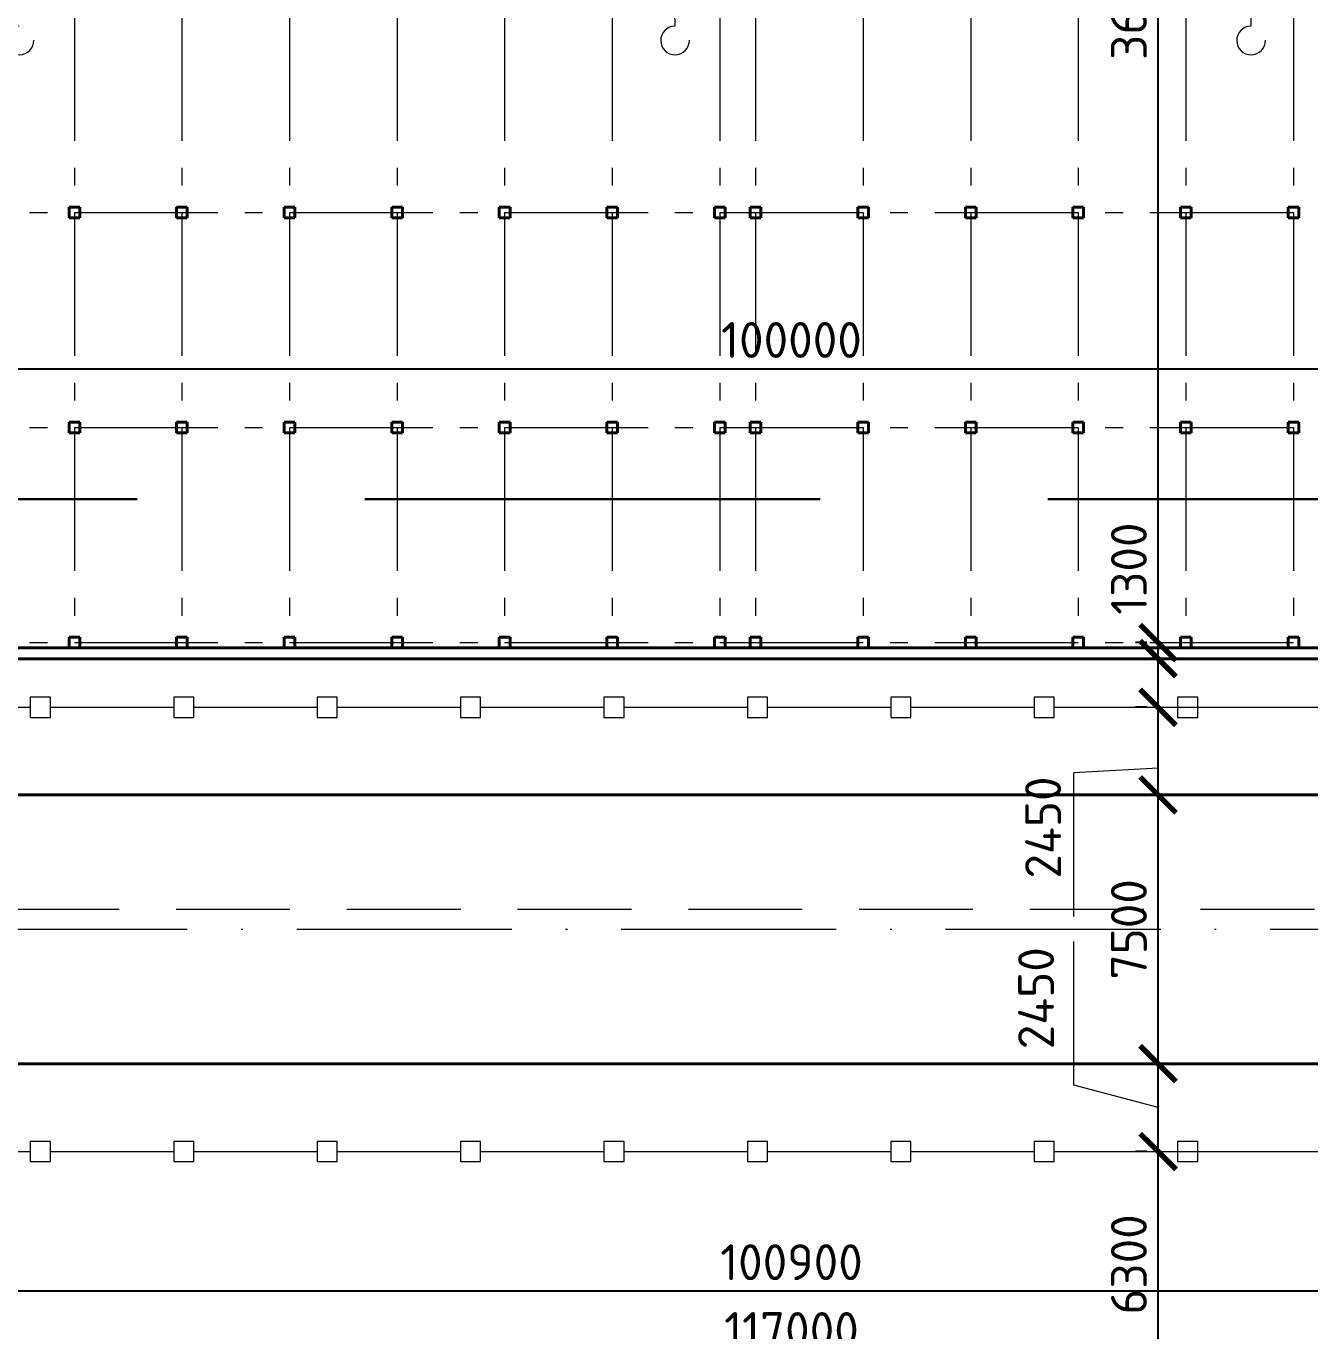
# Model space of a CAD drawing. Header units: millimetres. Extents: x -782 to 10910, y 3841 to 13237.
# Drawn here: x -531.6 to -460, y 4494.4 to 4567.2 of the extents above; entities that cross this region are included whole.
import ezdxf

# ---------------------------------------------------------------- set-up
doc = ezdxf.new("R2010")
doc.units = ezdxf.units.MM
for name, pattern in [('ACAD_ISO10W100', [18, 12, -3, 0, -3]), ('GOST2.303 6', [12, 8, -1.5, 1, -1.5]), ('штриховая2', [9.525, 6.35, -3.175])]:
    doc.linetypes.add(name, pattern=pattern)
doc.styles.add('2.5', font='isocpeur.ttf', dxfattribs={"height": 2})
doc.dimstyles.new('М500 стройгенп', dxfattribs={"dimtxt": 2, "dimasz": 2, "dimexe": 1.25, "dimexo": 0.625, "dimtad": 1, "dimlfac": 500, "dimtxsty": '2.5', "dimblk": 'ARCHTICK', "dimcen": 2.5, "dimadec": 0, "dimazin": 0, "dimtfac": 1, "dimtmove": 0, "dimatfit": 3, "dimfxl": 1, "dimarcsym": 0})

# ---------------------------------------------------------------- blocks, each defined once
blk = doc.blocks.new('_ArchTick')
at = {"color": 0, "linetype": 'ByBlock', "const_width": 0.15}
blk.add_lwpolyline([(-0.5, -0.5), (0.5, 0.5)], dxfattribs=at)
blk = doc.blocks.new('*D65')
at = {"color": 0, "lineweight": -2, "transparency": 16777216}
for p, q in [((-469.121, 4504.407), (-469.746, 4504.407)), ((-468.496, 4491.807), (-468.496, 4504.407)), ((-469.121, 4491.807), (-469.746, 4491.807))]:
    blk.add_line(p, q, dxfattribs=at)
at = {"layer": 'Defpoints', "color": 0, "lineweight": 20, "transparency": 16777216}
for p in [(-468.496, 4504.407), (-468.496, 4504.407), (-468.496, 4491.807)]:
    blk.add_point(p, dxfattribs=at)
at = {"color": 0, "lineweight": -2, "transparency": 16777216, "xscale": 2, "yscale": 2, "zscale": 2}
for p, rotation in [((-468.496, 4504.407), 90), ((-468.496, 4491.807), 270)]:
    blk.add_blockref('_ArchTick', p, dxfattribs=dict(at, rotation=rotation))
at = {"color": 0, "lineweight": 20, "transparency": 16777216, "insert": (-470.121, 4498.107), "char_height": 2, "attachment_point": 5, "rotation": 90, "style": '2.5'}
blk.add_mtext('6300', dxfattribs=at)
blk = doc.blocks.new('*D66')
at = {"color": 0, "lineweight": -2, "transparency": 16777216}
for p, q in [((-469.121, 4509.307), (-469.746, 4509.307)), ((-468.496, 4504.407), (-468.496, 4509.307)), ((-469.121, 4504.407), (-469.746, 4504.407))]:
    blk.add_line(p, q, dxfattribs=at)
at = {"layer": 'Defpoints', "color": 0, "lineweight": 20, "transparency": 16777216}
for p in [(-468.496, 4509.307), (-468.496, 4509.307), (-468.496, 4504.407)]:
    blk.add_point(p, dxfattribs=at)
at = {"color": 0, "lineweight": -2, "transparency": 16777216, "xscale": 2, "yscale": 2, "zscale": 2}
for p, rotation in [((-468.496, 4509.307), 90), ((-468.496, 4504.407), 270)]:
    blk.add_blockref('_ArchTick', p, dxfattribs=dict(at, rotation=rotation))
at = {"color": 0, "lineweight": 20, "transparency": 16777216, "insert": (-475.301, 4512.961), "char_height": 2, "attachment_point": 5, "rotation": 90, "style": '2.5'}
blk.add_mtext('2450', dxfattribs=at)
blk = doc.blocks.new('*D67')
at = {"color": 0, "lineweight": -2, "transparency": 16777216}
for p, q in [((-469.121, 4524.307), (-469.746, 4524.307)), ((-468.496, 4509.307), (-468.496, 4524.307)), ((-469.121, 4509.307), (-469.746, 4509.307))]:
    blk.add_line(p, q, dxfattribs=at)
at = {"layer": 'Defpoints', "color": 0, "lineweight": 20, "transparency": 16777216}
for p in [(-468.496, 4524.307), (-468.496, 4524.307), (-468.496, 4509.307)]:
    blk.add_point(p, dxfattribs=at)
at = {"color": 0, "lineweight": -2, "transparency": 16777216, "xscale": 2, "yscale": 2, "zscale": 2}
for p, rotation in [((-468.496, 4524.307), 90), ((-468.496, 4509.307), 270)]:
    blk.add_blockref('_ArchTick', p, dxfattribs=dict(at, rotation=rotation))
at = {"color": 0, "lineweight": 20, "transparency": 16777216, "insert": (-470.121, 4516.807), "char_height": 2, "attachment_point": 5, "rotation": 90, "style": '2.5'}
blk.add_mtext('7500', dxfattribs=at)
blk = doc.blocks.new('*D68')
at = {"color": 0, "lineweight": -2, "transparency": 16777216}
for p, q in [((-469.121, 4529.195), (-469.746, 4529.195)), ((-468.496, 4524.307), (-468.496, 4529.195)), ((-469.121, 4524.307), (-469.746, 4524.307))]:
    blk.add_line(p, q, dxfattribs=at)
at = {"layer": 'Defpoints', "color": 0, "lineweight": 20, "transparency": 16777216}
for p in [(-468.496, 4529.195), (-468.496, 4529.195), (-468.496, 4524.307)]:
    blk.add_point(p, dxfattribs=at)
at = {"color": 0, "lineweight": -2, "transparency": 16777216, "xscale": 2, "yscale": 2, "zscale": 2}
for p, rotation in [((-468.496, 4529.195), 90), ((-468.496, 4524.307), 270)]:
    blk.add_blockref('_ArchTick', p, dxfattribs=dict(at, rotation=rotation))
at = {"color": 0, "lineweight": 20, "transparency": 16777216, "insert": (-474.907, 4522.486), "char_height": 2, "attachment_point": 5, "rotation": 90, "style": '2.5'}
blk.add_mtext('2450', dxfattribs=at)
blk = doc.blocks.new('*D69')
at = {"color": 0, "lineweight": -2, "transparency": 16777216}
for p, q in [((-468.496, 4531.907), (-468.496, 4539.957)), ((-469.121, 4531.907), (-469.746, 4531.907)), ((-468.496, 4529.195), (-468.496, 4531.907)), ((-469.121, 4529.195), (-469.746, 4529.195))]:
    blk.add_line(p, q, dxfattribs=at)
at = {"layer": 'Defpoints', "color": 0, "lineweight": 20, "transparency": 16777216}
for p in [(-468.496, 4531.907), (-468.496, 4531.907), (-468.496, 4529.195)]:
    blk.add_point(p, dxfattribs=at)
at = {"color": 0, "lineweight": -2, "transparency": 16777216, "xscale": 2, "yscale": 2, "zscale": 2}
for p, rotation in [((-468.496, 4531.907), 90), ((-468.496, 4529.195), 270)]:
    blk.add_blockref('_ArchTick', p, dxfattribs=dict(at, rotation=rotation))
at = {"color": 0, "lineweight": 20, "transparency": 16777216, "insert": (-470.121, 4536.932), "char_height": 2, "attachment_point": 5, "rotation": 90, "style": '2.5'}
blk.add_mtext('1300', dxfattribs=at)
blk = doc.blocks.new('*D70')
at = {"color": 0, "lineweight": -2, "transparency": 16777216}
for p, q in [((-469.121, 4604.807), (-469.746, 4604.807)), ((-468.496, 4532.807), (-468.496, 4604.807)), ((-469.121, 4532.807), (-469.746, 4532.807))]:
    blk.add_line(p, q, dxfattribs=at)
at = {"layer": 'Defpoints', "color": 0, "lineweight": 20, "transparency": 16777216}
for p in [(-468.496, 4604.807), (-468.496, 4604.807), (-468.496, 4532.807)]:
    blk.add_point(p, dxfattribs=at)
at = {"color": 0, "lineweight": -2, "transparency": 16777216, "xscale": 2, "yscale": 2, "zscale": 2}
for p, rotation in [((-468.496, 4604.807), 90), ((-468.496, 4532.807), 270)]:
    blk.add_blockref('_ArchTick', p, dxfattribs=dict(at, rotation=rotation))
at = {"color": 0, "lineweight": 20, "transparency": 16777216, "insert": (-470.121, 4568.807), "char_height": 2, "attachment_point": 5, "rotation": 90, "style": '2.5'}
blk.add_mtext('36000', dxfattribs=at)
blk = doc.blocks.new('*D85')
at = {"color": 0, "lineweight": -2, "transparency": 16777216}
for p, q in [((-588.946, 4548.694), (-588.946, 4549.319)), ((-388.946, 4548.694), (-388.946, 4549.319)), ((-388.946, 4548.069), (-588.946, 4548.069))]:
    blk.add_line(p, q, dxfattribs=at)
at = {"layer": 'Defpoints', "color": 0, "lineweight": 20, "transparency": 16777216}
for p in [(-588.946, 4548.069), (-588.946, 4548.069), (-388.946, 4548.069)]:
    blk.add_point(p, dxfattribs=at)
at = {"color": 0, "lineweight": -2, "transparency": 16777216, "xscale": 2, "yscale": 2, "zscale": 2, "rotation": 180}
blk.add_blockref('_ArchTick', (-588.946, 4548.069), dxfattribs=at)
at = {"color": 0, "lineweight": -2, "transparency": 16777216, "xscale": 2, "yscale": 2, "zscale": 2}
blk.add_blockref('_ArchTick', (-388.946, 4548.069), dxfattribs=at)
at = {"color": 0, "lineweight": 20, "transparency": 16777216, "insert": (-488.946, 4549.694), "char_height": 2, "attachment_point": 5, "style": '2.5'}
blk.add_mtext('100000', dxfattribs=at)
blk = doc.blocks.new('*D211')
at = {"color": 0, "lineweight": -2, "transparency": 16777216}
for p, q in [((-588.946, 4516.182), (-588.946, 4495.357)), ((-388.946, 4516.182), (-388.946, 4495.357)), ((-388.946, 4496.607), (-588.946, 4496.607))]:
    blk.add_line(p, q, dxfattribs=at)
at = {"layer": 'Defpoints', "color": 0, "lineweight": 25, "transparency": 16777216}
for p in [(-588.946, 4516.807), (-388.946, 4516.807), (-588.946, 4496.607)]:
    blk.add_point(p, dxfattribs=at)
at = {"color": 0, "lineweight": -2, "transparency": 16777216, "xscale": 2, "yscale": 2, "zscale": 2, "rotation": 180}
blk.add_blockref('_ArchTick', (-588.946, 4496.607), dxfattribs=at)
at = {"color": 0, "lineweight": -2, "transparency": 16777216, "xscale": 2, "yscale": 2, "zscale": 2}
blk.add_blockref('_ArchTick', (-388.946, 4496.607), dxfattribs=at)
at = {"color": 0, "lineweight": 25, "transparency": 16777216, "insert": (-488.946, 4498.232), "char_height": 2, "attachment_point": 5, "style": '2.5'}
blk.add_mtext('100900', dxfattribs=at)
blk = doc.blocks.new('*D220')
at = {"color": 0, "lineweight": -2, "transparency": 16777216}
for p, q in [((-605.946, 4508.682), (-605.946, 4491.573)), ((-371.946, 4508.682), (-371.946, 4491.573)), ((-371.946, 4492.823), (-605.946, 4492.823))]:
    blk.add_line(p, q, dxfattribs=at)
at = {"layer": 'Defpoints', "color": 0, "lineweight": 25, "transparency": 16777216}
for p in [(-605.946, 4509.307), (-371.946, 4509.307), (-605.946, 4492.823)]:
    blk.add_point(p, dxfattribs=at)
at = {"color": 0, "lineweight": -2, "transparency": 16777216, "xscale": 2, "yscale": 2, "zscale": 2, "rotation": 180}
blk.add_blockref('_ArchTick', (-605.946, 4492.823), dxfattribs=at)
at = {"color": 0, "lineweight": -2, "transparency": 16777216, "xscale": 2, "yscale": 2, "zscale": 2}
blk.add_blockref('_ArchTick', (-371.946, 4492.823), dxfattribs=at)
at = {"color": 0, "lineweight": 25, "transparency": 16777216, "insert": (-488.946, 4494.448), "char_height": 2, "attachment_point": 5, "style": '2.5'}
blk.add_mtext('117000', dxfattribs=at)

msp = doc.modelspace()

# ---------------------------------------------------------------- hatches: boundary and pattern name
at = {"lineweight": 25}
h = msp.add_hatch(dxfattribs=at)
h.set_pattern_fill('ANSI31', color=256)
h.paths.add_polyline_path([(-368.191661, 4463.807408), (-373.728346, 4463.807408), (-373.728346, 4456.807408), (-369.148621, 4456.807408)])
h.paths.add_polyline_path([(-395.838756, 4466.392732), (-395.525305, 4468.691212, -0.033531004), (-397.946103, 4470.807408), (-579.946103, 4470.807408, -0.033546474), (-582.368081, 4468.690313), (-582.053972, 4466.392661, -0.454591532), (-580.237257, 4464.807408), (-397.654949, 4464.807408, -0.454492205)])
h.paths.add_polyline_path([(-369.748667, 4685.053568), (-370.828143, 4685.160867, -0.097320235), (-378.998894, 4680.813979), (-608.743581, 4680.807442), (-609.838767, 4672.796344, -0.071737884), (-603.062159, 4673.807128), (-596.916666, 4673.836845, -0.164269753), (-582.368081, 4668.924503), (-582.053972, 4671.222156, -0.374956444), (-583.437252, 4672.807408, -1), (-580.237257, 4672.807408), (-397.654949, 4672.807408, -1), (-394.454955, 4672.807408, -0.381458001), (-395.874355, 4671.217636), (-395.556386, 4668.870434, -0.164703998), (-380.97554, 4673.807408), (-368.225183, 4673.807408)])
h.paths.add_polyline_path([(-603.696659, 4674.934966, -1), (-603.37666, 4674.934966, -1)], flags=16)
h.paths.add_polyline_path([(-395.874355, 4671.217636, -0.447745786), (-397.654949, 4672.807408), (-580.237257, 4672.807408, -0.454591532), (-582.053972, 4671.222156), (-582.368081, 4668.924503, -0.033546474), (-579.946103, 4666.807408), (-397.916183, 4666.807838, -0.032682346), (-395.556386, 4668.870434)])
h.paths.add_polyline_path([(-468.071309, 4672.209808), (-468.071309, 4678.809808), (-472.871309, 4678.809808), (-472.871309, 4672.209808)], flags=24)
h.paths.add_polyline_path([(-468.071309, 4664.861306), (-468.071309, 4671.461306), (-472.871309, 4671.461306), (-472.871309, 4664.861306)], flags=9)
h.paths.add_polyline_path([(-568.008949, 4665.132408), (-561.808949, 4665.132408), (-561.808949, 4669.932408), (-568.008949, 4669.932408)], flags=9)
at = {"lineweight": 20}
h = msp.add_hatch(dxfattribs=at)
h.set_pattern_fill('AR-CONC', color=256, scale=0.025)
h.paths.add_polyline_path([(-316.353466, 4463.807408), (-368.191661, 4463.807408), (-369.148621, 4456.807408), (-316.353466, 4456.807408)])
edge = h.paths.add_edge_path()
edge.add_line((-368.191661, 4463.807408), (-387.037143, 4463.807408))
edge.add_arc((-387.037143, 4475.807794), 12.000386, 223.86662461, 270, ccw=False)
edge.add_line((-395.688881, 4467.491743), (-395.838756, 4466.392732))
edge.add_arc((-396.054952, 4464.807408), 1.599997, 0, 82.23429528, ccw=False)
edge.add_arc((-396.054952, 4464.807408), 1.599997, -180, 0, ccw=False)
edge.add_line((-397.654949, 4464.807408), (-580.237257, 4464.807408))
edge.add_arc((-581.837255, 4464.807408), 1.599997, -180, 0, ccw=False)
edge.add_arc((-581.837255, 4464.807408), 1.599997, 97.78457087, 180, ccw=False)
edge.add_line((-582.053972, 4466.392661), (-582.204114, 4467.490923))
edge.add_arc((-590.855063, 4475.807794), 12.000386, 270, 316.12794469, ccw=False)
edge.add_line((-590.855063, 4463.807408), (-609.700546, 4463.807408))
edge.add_line((-609.700546, 4463.807408), (-608.743586, 4456.807408))
edge.add_line((-608.743586, 4456.807408), (-369.148621, 4456.807408))
edge.add_line((-369.148621, 4456.807408), (-368.191661, 4463.807408))
edge = h.paths.add_edge_path()
edge.add_arc((-387.037143, 4475.807794), 12.000386, 204.62550124, 223.86662461, ccw=False)
edge.add_line((-397.946103, 4470.807408), (-490.693853, 4470.807408))
edge.add_arc((-491.827745, 4471.200197), 1.199998, 199.10645728, 340.89354272, ccw=False)
edge.add_line((-492.961638, 4470.807408), (-579.946103, 4470.807408))
edge.add_arc((-590.855063, 4475.807794), 12.000386, 316.12794469, 335.37449876, ccw=False)
edge.add_line((-582.204114, 4467.490923), (-582.053972, 4466.392661))
edge.add_arc((-581.837255, 4464.807408), 1.599997, 0, 97.78457087, ccw=False)
edge.add_line((-580.237257, 4464.807408), (-397.654949, 4464.807408))
edge.add_arc((-396.054952, 4464.807408), 1.599997, 82.23429528, 180, ccw=False)
edge.add_line((-395.838756, 4466.392732), (-395.688881, 4467.491743))
edge = h.paths.add_edge_path()
edge.add_line((-369.173453, 4680.807408), (-608.743586, 4680.807408))
edge.add_line((-608.743586, 4680.807408), (-609.700546, 4673.807408))
edge.add_line((-609.700546, 4673.807408), (-590.855063, 4673.807408))
edge.add_arc((-590.855063, 4661.807022), 12.000386, 43.87205531, 90, ccw=False)
edge.add_line((-582.204114, 4670.123893), (-582.053972, 4671.222156))
edge.add_arc((-581.837255, 4672.807408), 1.599997, 180, 262.21542913, ccw=False)
edge.add_arc((-581.837255, 4672.807408), 1.599997, 0, 180, ccw=False)
edge.add_line((-580.237257, 4672.807408), (-397.654949, 4672.807408))
edge.add_arc((-396.054952, 4672.807408), 1.599997, 0, 180, ccw=False)
edge.add_arc((-396.054952, 4672.807408), 1.599997, -83.51900907, 0, ccw=False)
edge.add_line((-395.874355, 4671.217636), (-395.556386, 4668.870434))
edge.add_arc((-336.114625, 4576.116626), 110.1662, 117.53133097, 122.65399107, ccw=False)
edge.add_line((-387.037143, 4673.807408), (-368.225183, 4673.807408))
edge.add_line((-368.225183, 4673.807408), (-369.173453, 4680.807408))
edge = h.paths.add_edge_path()
edge.add_line((-608.743586, 4680.807408), (-617.994481, 4680.807408))
edge.add_line((-617.994481, 4680.807408), (-617.990367, 4673.414839))
edge.add_arc((-614.946103, 4661.807408), 12, 90, 104.69589657, ccw=False)
edge.add_line((-614.946103, 4673.807408), (-609.700546, 4673.807408))
edge.add_line((-609.700546, 4673.807408), (-608.743586, 4680.807408))
edge = h.paths.add_edge_path()
edge.add_line((-395.556386, 4668.870434), (-395.874355, 4671.217636))
edge.add_arc((-396.054952, 4672.807408), 1.599997, 180, 276.48099093, ccw=False)
edge.add_line((-397.654949, 4672.807408), (-580.237257, 4672.807408))
edge.add_arc((-581.837255, 4672.807408), 1.599997, -97.78457087, 0, ccw=False)
edge.add_line((-582.053972, 4671.222156), (-582.204114, 4670.123893))
edge.add_arc((-590.855063, 4661.807022), 12.000386, 24.62550124, 43.87205531, ccw=False)
edge.add_line((-579.946103, 4666.807408), (-495.336234, 4666.807408))
edge.add_arc((-494.750257, 4665.760209), 1.199998, 60.7700888, 119.2299112, ccw=False)
edge.add_line((-494.164279, 4666.807408), (-397.946103, 4666.807408))
edge.add_arc((-395.805836, 4666.743802), 2.141212, 83.30987815, 178.29773268, ccw=False)
h.paths.add_polyline_path([(-493.997563, 4666.092173), (-490.757568, 4666.092173), (-490.757568, 4666.807408), (-493.997563, 4666.807408)])
h.paths.add_polyline_path([(-368.225183, 4673.807408), (-316.353466, 4673.807408), (-316.353466, 4680.807408), (-369.173453, 4680.807408)])
edge = h.paths.add_edge_path()
edge.add_arc((-609.946103, 4656.807408), 24, 109.59180627, 180)
edge.add_line((-633.946103, 4656.807408), (-633.946103, 4480.807408))
edge.add_arc((-609.946103, 4480.807408), 24, 180, 270)
edge.add_line((-609.946103, 4456.807408), (-608.743586, 4456.807408))
edge.add_line((-608.743586, 4456.807408), (-609.700546, 4463.807408))
edge.add_line((-609.700546, 4463.807408), (-614.946103, 4463.807408))
edge.add_arc((-637.916666, 4452.836845), 25.455844, 25.52877937, 64.47122063)
edge.add_line((-626.946103, 4475.807408), (-626.946103, 4661.807408))
edge.add_arc((-614.946103, 4661.807408), 12, 104.69589657, 180, ccw=False)
edge.add_line((-617.990367, 4673.414839), (-617.993708, 4679.417938))
at = {"lineweight": 25}
h = msp.add_hatch(dxfattribs=at)
h.set_pattern_fill('AR-CONC', color=256, scale=0.025)
h.paths.add_polyline_path([(-583.437252, 4464.807408, -0.374956444), (-582.053972, 4466.392661), (-582.204114, 4467.490923, -0.204033738), (-590.855063, 4463.807408), (-602.946103, 4463.807408, -0.072953131), (-609.838767, 4464.818472), (-608.743586, 4456.807408), (-375.228346, 4456.807408), (-375.228346, 4463.807408), (-387.037143, 4463.807408, -0.077886135), (-390.708441, 4464.382785), (-394.459977, 4464.680734, -0.96113778), (-397.654949, 4464.807408), (-580.237257, 4464.807408, -1)])
h.paths.add_polyline_path([(-633.514713, 4548.873557), (-626.914713, 4548.873557), (-626.914713, 4553.673557), (-633.514713, 4553.673557)], flags=24)
h.paths.add_polyline_path([(-632.021103, 4479.706118), (-625.421103, 4479.706118), (-625.421103, 4484.506118), (-632.021103, 4484.506118)], flags=24)
h.paths.add_polyline_path([(-634.133065, 4600.843937), (-630.443071, 4600.843937), (-630.443071, 4605.16393), (-634.133065, 4605.16393)], flags=9)
h.paths.add_polyline_path([(-468.071309, 4457.905008), (-468.071309, 4464.505008), (-472.871309, 4464.505008), (-472.871309, 4457.905008)], flags=24)
edge = h.paths.add_edge_path()
edge.add_arc((-609.946103, 4656.807408), 24, 109.59160183, 180)
edge.add_line((-633.946103, 4656.807408), (-633.946103, 4480.807408))
edge.add_arc((-609.946103, 4480.807408), 24, 180, 270)
edge.add_line((-609.946103, 4456.807408), (-608.743586, 4456.807408))
edge.add_line((-608.743586, 4456.807408), (-609.700546, 4463.807408))
edge.add_line((-609.700546, 4463.807408), (-609.838767, 4464.818472))
edge.add_arc((-602.946103, 4487.807408), 24, 180, 253.30994122, ccw=False)
edge.add_line((-626.946103, 4487.807408), (-626.946103, 4661.807408))
edge.add_arc((-614.946103, 4661.807408), 12, 104.69537151, 180, ccw=False)
edge.add_line((-617.990261, 4673.414867), (-617.993627, 4679.417967))
at = {"lineweight": 20}
h = msp.add_hatch(dxfattribs=at)
h.set_pattern_fill('ANSI31', color=256, angle=90)
h.set_pattern_definition([(135, (-2824.641, 1373.7972), (-2.245064, -2.245064), [])])
h.paths.add_polyline_path([(-579.946103, 4470.807408, -0.084176912), (-582.204114, 4467.490923), (-582.053972, 4466.392661, -0.454591532), (-580.237257, 4464.807408), (-397.654949, 4464.807408, -0.454492205), (-395.838756, 4466.392732), (-395.688881, 4467.491743, -0.084153049), (-397.946103, 4470.807408), (-490.693853, 4470.807408, -0.71189231), (-492.961638, 4470.807408)])
h.paths.add_polyline_path([(-580.237257, 4672.807408, -0.454591532), (-582.053972, 4671.222156), (-582.204114, 4670.123893, -0.084176912), (-579.946103, 4666.807408), (-495.336234, 4666.807408, -0.260759243), (-494.164279, 4666.807408), (-397.946103, 4666.807408, -0.083164554), (-395.721467, 4670.089038), (-395.874355, 4671.217636, -0.447745786), (-397.654949, 4672.807408)])
h.paths.add_polyline_path([(-493.99518, 4666.152561), (-488.59518, 4666.152561), (-488.59518, 4670.952561), (-493.99518, 4670.952561)], flags=9)
h.paths.add_polyline_path([(-360.290529, 4665.506476), (-355.290529, 4665.506476), (-355.290529, 4670.306476), (-360.290529, 4670.306476)], flags=9)

# ---------------------------------------------------------------- linework, layer by layer
at = {"linetype": 'GOST2.303 6', "lineweight": 20}
for p, q in [((-528.946103, 4604.807408), (-528.946103, 4532.807408)), ((-522.946103, 4604.807408), (-522.946103, 4532.807408)), ((-516.946103, 4604.807408), (-516.946103, 4532.807408)), ((-510.946103, 4604.807408), (-510.946103, 4532.807408)), ((-504.946103, 4604.807408), (-504.946103, 4532.807408)), ((-498.946103, 4604.807408), (-498.946103, 4532.807408)), ((-492.946103, 4604.807408), (-492.946103, 4532.807408)), ((-490.946103, 4604.807408), (-490.946103, 4532.807408)), ((-484.946103, 4604.807408), (-484.946103, 4532.807408)), ((-478.946103, 4604.807408), (-478.946103, 4532.807408)), ((-472.946103, 4604.807408), (-472.946103, 4532.807408)), ((-466.946103, 4604.807408), (-466.946103, 4532.807408)), ((-460.946103, 4604.807408), (-460.946103, 4532.807408)), ((-588.946103, 4556.807408), (-388.946103, 4556.807408)), ((-588.946103, 4544.807408), (-388.946103, 4544.807408)), ((-588.946103, 4532.807408), (-388.946103, 4532.807408))]:
    msp.add_line(p, q, dxfattribs=at)
at = {"lineweight": 13}
for p, q in [((-495.479739, 4568.807408), (-495.454099, 4567.207616)), ((-463.348154, 4568.807408), (-463.322514, 4567.207616)), ((-530.286238, 4529.755351), (-531.406236, 4529.755351)), ((-531.406236, 4529.755351), (-531.406236, 4528.635353)), ((-530.286238, 4528.635353), (-530.286238, 4529.755351)), ((-522.286251, 4529.755351), (-523.406249, 4529.755351)), ((-523.406249, 4529.755351), (-523.406249, 4528.635353)), ((-522.286251, 4528.635353), (-522.286251, 4529.755351)), ((-514.286264, 4529.755351), (-515.406262, 4529.755351)), ((-515.406262, 4529.755351), (-515.406262, 4528.635353)), ((-514.286264, 4528.635353), (-514.286264, 4529.755351)), ((-506.286278, 4529.755351), (-507.406276, 4529.755351)), ((-507.406276, 4529.755351), (-507.406276, 4528.635353)), ((-506.286278, 4528.635353), (-506.286278, 4529.755351)), ((-498.286291, 4529.755351), (-499.406289, 4529.755351)), ((-499.406289, 4529.755351), (-499.406289, 4528.635353)), ((-498.286291, 4528.635353), (-498.286291, 4529.755351)), ((-490.286304, 4529.755351), (-491.406302, 4529.755351)), ((-491.406302, 4529.755351), (-491.406302, 4528.635353)), ((-490.286304, 4528.635353), (-490.286304, 4529.755351)), ((-482.286318, 4529.755351), (-483.406316, 4529.755351)), ((-483.406316, 4529.755351), (-483.406316, 4528.635353)), ((-482.286318, 4528.635353), (-482.286318, 4529.755351)), ((-474.286331, 4529.755351), (-475.406329, 4529.755351)), ((-475.406329, 4529.755351), (-475.406329, 4528.635353)), ((-474.286331, 4528.635353), (-474.286331, 4529.755351)), ((-466.286344, 4529.755351), (-467.406342, 4529.755351)), ((-467.406342, 4529.755351), (-467.406342, 4528.635353)), ((-466.286344, 4528.635353), (-466.286344, 4529.755351)), ((-531.406236, 4528.635353), (-530.286238, 4528.635353)), ((-523.406249, 4528.635353), (-522.286251, 4528.635353)), ((-515.406262, 4528.635353), (-514.286264, 4528.635353)), ((-507.406276, 4528.635353), (-506.286278, 4528.635353)), ((-499.406289, 4528.635353), (-498.286291, 4528.635353)), ((-491.406302, 4528.635353), (-490.286304, 4528.635353)), ((-483.406316, 4528.635353), (-482.286318, 4528.635353)), ((-475.406329, 4528.635353), (-474.286331, 4528.635353)), ((-467.406342, 4528.635353), (-466.286344, 4528.635353)), ((-530.286238, 4504.967407), (-531.406236, 4504.967407)), ((-531.406236, 4504.967407), (-531.406236, 4503.847409)), ((-530.286238, 4503.847409), (-530.286238, 4504.967407)), ((-522.286251, 4504.967407), (-523.406249, 4504.967407)), ((-523.406249, 4504.967407), (-523.406249, 4503.847409)), ((-522.286251, 4503.847409), (-522.286251, 4504.967407)), ((-514.286264, 4504.967407), (-515.406262, 4504.967407)), ((-515.406262, 4504.967407), (-515.406262, 4503.847409)), ((-514.286264, 4503.847409), (-514.286264, 4504.967407)), ((-506.286278, 4504.967407), (-507.406276, 4504.967407)), ((-507.406276, 4504.967407), (-507.406276, 4503.847409)), ((-506.286278, 4503.847409), (-506.286278, 4504.967407)), ((-498.286291, 4504.967407), (-499.406289, 4504.967407)), ((-499.406289, 4504.967407), (-499.406289, 4503.847409)), ((-498.286291, 4503.847409), (-498.286291, 4504.967407)), ((-490.286304, 4504.967407), (-491.406302, 4504.967407)), ((-491.406302, 4504.967407), (-491.406302, 4503.847409)), ((-490.286304, 4503.847409), (-490.286304, 4504.967407)), ((-482.286318, 4504.967407), (-483.406316, 4504.967407)), ((-483.406316, 4504.967407), (-483.406316, 4503.847409)), ((-482.286318, 4503.847409), (-482.286318, 4504.967407)), ((-474.286331, 4504.967407), (-475.406329, 4504.967407)), ((-475.406329, 4504.967407), (-475.406329, 4503.847409)), ((-474.286331, 4503.847409), (-474.286331, 4504.967407)), ((-466.286344, 4504.967407), (-467.406342, 4504.967407)), ((-467.406342, 4504.967407), (-467.406342, 4503.847409)), ((-466.286344, 4503.847409), (-466.286344, 4504.967407)), ((-531.406236, 4503.847409), (-530.286238, 4503.847409)), ((-523.406249, 4503.847409), (-522.286251, 4503.847409)), ((-515.406262, 4503.847409), (-514.286264, 4503.847409)), ((-507.406276, 4503.847409), (-506.286278, 4503.847409)), ((-499.406289, 4503.847409), (-498.286291, 4503.847409)), ((-491.406302, 4503.847409), (-490.286304, 4503.847409)), ((-483.406316, 4503.847409), (-482.286318, 4503.847409)), ((-475.406329, 4503.847409), (-474.286331, 4503.847409)), ((-467.406342, 4503.847409), (-466.286344, 4503.847409))]:
    msp.add_line(p, q, dxfattribs=at)
at = {"lineweight": 40}
for p, q in [((-528.646103, 4557.107408), (-529.246103, 4557.107408)), ((-529.246103, 4557.107408), (-529.246103, 4556.507408)), ((-529.246103, 4556.507408), (-528.646103, 4556.507408)), ((-528.646103, 4556.507408), (-528.646103, 4557.107408)), ((-522.646103, 4557.107408), (-523.246103, 4557.107408)), ((-523.246103, 4557.107408), (-523.246103, 4556.507408)), ((-523.246103, 4556.507408), (-522.646103, 4556.507408)), ((-522.646103, 4556.507408), (-522.646103, 4557.107408)), ((-516.646103, 4557.107408), (-517.246103, 4557.107408)), ((-517.246103, 4557.107408), (-517.246103, 4556.507408)), ((-517.246103, 4556.507408), (-516.646103, 4556.507408)), ((-516.646103, 4556.507408), (-516.646103, 4557.107408)), ((-510.646103, 4557.107408), (-511.246103, 4557.107408)), ((-511.246103, 4557.107408), (-511.246103, 4556.507408)), ((-511.246103, 4556.507408), (-510.646103, 4556.507408)), ((-510.646103, 4556.507408), (-510.646103, 4557.107408)), ((-504.646103, 4557.107408), (-505.246103, 4557.107408)), ((-505.246103, 4557.107408), (-505.246103, 4556.507408)), ((-505.246103, 4556.507408), (-504.646103, 4556.507408)), ((-504.646103, 4556.507408), (-504.646103, 4557.107408)), ((-498.646103, 4557.107408), (-499.246103, 4557.107408)), ((-499.246103, 4557.107408), (-499.246103, 4556.507408)), ((-499.246103, 4556.507408), (-498.646103, 4556.507408)), ((-498.646103, 4556.507408), (-498.646103, 4557.107408)), ((-492.646103, 4557.107408), (-493.246103, 4557.107408)), ((-493.246103, 4557.107408), (-493.246103, 4556.507408)), ((-493.246103, 4556.507408), (-492.646103, 4556.507408)), ((-492.646103, 4556.507408), (-492.646103, 4557.107408)), ((-490.646103, 4557.107408), (-491.246103, 4557.107408)), ((-491.246103, 4557.107408), (-491.246103, 4556.507408)), ((-491.246103, 4556.507408), (-490.646103, 4556.507408)), ((-490.646103, 4556.507408), (-490.646103, 4557.107408)), ((-484.646103, 4557.107408), (-485.246103, 4557.107408)), ((-485.246103, 4557.107408), (-485.246103, 4556.507408)), ((-485.246103, 4556.507408), (-484.646103, 4556.507408)), ((-484.646103, 4556.507408), (-484.646103, 4557.107408)), ((-478.646103, 4557.107408), (-479.246103, 4557.107408)), ((-479.246103, 4557.107408), (-479.246103, 4556.507408)), ((-479.246103, 4556.507408), (-478.646103, 4556.507408)), ((-478.646103, 4556.507408), (-478.646103, 4557.107408)), ((-472.646103, 4557.107408), (-473.246103, 4557.107408)), ((-473.246103, 4557.107408), (-473.246103, 4556.507408)), ((-473.246103, 4556.507408), (-472.646103, 4556.507408)), ((-472.646103, 4556.507408), (-472.646103, 4557.107408)), ((-466.646103, 4557.107408), (-467.246103, 4557.107408)), ((-467.246103, 4557.107408), (-467.246103, 4556.507408)), ((-467.246103, 4556.507408), (-466.646103, 4556.507408)), ((-466.646103, 4556.507408), (-466.646103, 4557.107408)), ((-460.646103, 4557.107408), (-461.246103, 4557.107408)), ((-461.246103, 4557.107408), (-461.246103, 4556.507408)), ((-461.246103, 4556.507408), (-460.646103, 4556.507408)), ((-460.646103, 4556.507408), (-460.646103, 4557.107408)), ((-528.646103, 4545.107408), (-529.246103, 4545.107408)), ((-529.246103, 4545.107408), (-529.246103, 4544.507408)), ((-528.646103, 4544.507408), (-528.646103, 4545.107408)), ((-522.646103, 4545.107408), (-523.246103, 4545.107408)), ((-523.246103, 4545.107408), (-523.246103, 4544.507408)), ((-522.646103, 4544.507408), (-522.646103, 4545.107408)), ((-516.646103, 4545.107408), (-517.246103, 4545.107408)), ((-517.246103, 4545.107408), (-517.246103, 4544.507408)), ((-516.646103, 4544.507408), (-516.646103, 4545.107408)), ((-510.646103, 4545.107408), (-511.246103, 4545.107408)), ((-511.246103, 4545.107408), (-511.246103, 4544.507408)), ((-510.646103, 4544.507408), (-510.646103, 4545.107408)), ((-504.646103, 4545.107408), (-505.246103, 4545.107408)), ((-505.246103, 4545.107408), (-505.246103, 4544.507408)), ((-504.646103, 4544.507408), (-504.646103, 4545.107408)), ((-498.646103, 4545.107408), (-499.246103, 4545.107408)), ((-499.246103, 4545.107408), (-499.246103, 4544.507408)), ((-498.646103, 4544.507408), (-498.646103, 4545.107408)), ((-492.646103, 4545.107408), (-493.246103, 4545.107408)), ((-493.246103, 4545.107408), (-493.246103, 4544.507408)), ((-492.646103, 4544.507408), (-492.646103, 4545.107408)), ((-490.646103, 4545.107408), (-491.246103, 4545.107408)), ((-491.246103, 4545.107408), (-491.246103, 4544.507408)), ((-490.646103, 4544.507408), (-490.646103, 4545.107408)), ((-484.646103, 4545.107408), (-485.246103, 4545.107408)), ((-485.246103, 4545.107408), (-485.246103, 4544.507408)), ((-484.646103, 4544.507408), (-484.646103, 4545.107408)), ((-478.646103, 4545.107408), (-479.246103, 4545.107408)), ((-479.246103, 4545.107408), (-479.246103, 4544.507408)), ((-478.646103, 4544.507408), (-478.646103, 4545.107408)), ((-472.646103, 4545.107408), (-473.246103, 4545.107408)), ((-473.246103, 4545.107408), (-473.246103, 4544.507408)), ((-472.646103, 4544.507408), (-472.646103, 4545.107408)), ((-466.646103, 4545.107408), (-467.246103, 4545.107408)), ((-467.246103, 4545.107408), (-467.246103, 4544.507408)), ((-466.646103, 4544.507408), (-466.646103, 4545.107408)), ((-460.646103, 4545.107408), (-461.246103, 4545.107408)), ((-461.246103, 4545.107408), (-461.246103, 4544.507408)), ((-460.646103, 4544.507408), (-460.646103, 4545.107408)), ((-529.246103, 4544.507408), (-528.646103, 4544.507408)), ((-523.246103, 4544.507408), (-522.646103, 4544.507408)), ((-517.246103, 4544.507408), (-516.646103, 4544.507408)), ((-511.246103, 4544.507408), (-510.646103, 4544.507408)), ((-505.246103, 4544.507408), (-504.646103, 4544.507408)), ((-499.246103, 4544.507408), (-498.646103, 4544.507408)), ((-493.246103, 4544.507408), (-492.646103, 4544.507408)), ((-491.246103, 4544.507408), (-490.646103, 4544.507408)), ((-485.246103, 4544.507408), (-484.646103, 4544.507408)), ((-479.246103, 4544.507408), (-478.646103, 4544.507408)), ((-473.246103, 4544.507408), (-472.646103, 4544.507408)), ((-467.246103, 4544.507408), (-466.646103, 4544.507408)), ((-461.246103, 4544.507408), (-460.646103, 4544.507408)), ((-589.246103, 4532.507408), (-388.646103, 4532.507408)), ((-528.646103, 4533.107408), (-529.246103, 4533.107408)), ((-529.246103, 4533.107408), (-529.246103, 4532.507408)), ((-529.246103, 4532.507408), (-528.646103, 4532.507408)), ((-528.646103, 4532.507408), (-528.646103, 4533.107408)), ((-522.646103, 4533.107408), (-523.246103, 4533.107408)), ((-523.246103, 4533.107408), (-523.246103, 4532.507408)), ((-523.246103, 4532.507408), (-522.646103, 4532.507408)), ((-522.646103, 4532.507408), (-522.646103, 4533.107408)), ((-516.646103, 4533.107408), (-517.246103, 4533.107408)), ((-517.246103, 4533.107408), (-517.246103, 4532.507408)), ((-517.246103, 4532.507408), (-516.646103, 4532.507408)), ((-516.646103, 4532.507408), (-516.646103, 4533.107408)), ((-510.646103, 4533.107408), (-511.246103, 4533.107408)), ((-511.246103, 4533.107408), (-511.246103, 4532.507408)), ((-511.246103, 4532.507408), (-510.646103, 4532.507408)), ((-510.646103, 4532.507408), (-510.646103, 4533.107408)), ((-504.646103, 4533.107408), (-505.246103, 4533.107408)), ((-505.246103, 4533.107408), (-505.246103, 4532.507408)), ((-505.246103, 4532.507408), (-504.646103, 4532.507408)), ((-504.646103, 4532.507408), (-504.646103, 4533.107408)), ((-498.646103, 4533.107408), (-499.246103, 4533.107408)), ((-499.246103, 4533.107408), (-499.246103, 4532.507408)), ((-499.246103, 4532.507408), (-498.646103, 4532.507408)), ((-498.646103, 4532.507408), (-498.646103, 4533.107408)), ((-492.646103, 4533.107408), (-493.246103, 4533.107408)), ((-493.246103, 4533.107408), (-493.246103, 4532.507408)), ((-493.246103, 4532.507408), (-492.646103, 4532.507408)), ((-492.646103, 4532.507408), (-492.646103, 4533.107408)), ((-490.646103, 4533.107408), (-491.246103, 4533.107408)), ((-491.246103, 4533.107408), (-491.246103, 4532.507408)), ((-491.246103, 4532.507408), (-490.646103, 4532.507408)), ((-490.646103, 4532.507408), (-490.646103, 4533.107408)), ((-484.646103, 4533.107408), (-485.246103, 4533.107408)), ((-485.246103, 4533.107408), (-485.246103, 4532.507408)), ((-485.246103, 4532.507408), (-484.646103, 4532.507408)), ((-484.646103, 4532.507408), (-484.646103, 4533.107408)), ((-478.646103, 4533.107408), (-479.246103, 4533.107408)), ((-479.246103, 4533.107408), (-479.246103, 4532.507408)), ((-479.246103, 4532.507408), (-478.646103, 4532.507408)), ((-478.646103, 4532.507408), (-478.646103, 4533.107408)), ((-472.646103, 4533.107408), (-473.246103, 4533.107408)), ((-473.246103, 4533.107408), (-473.246103, 4532.507408)), ((-473.246103, 4532.507408), (-472.646103, 4532.507408)), ((-472.646103, 4532.507408), (-472.646103, 4533.107408)), ((-466.646103, 4533.107408), (-467.246103, 4533.107408)), ((-467.246103, 4533.107408), (-467.246103, 4532.507408)), ((-467.246103, 4532.507408), (-466.646103, 4532.507408)), ((-466.646103, 4532.507408), (-466.646103, 4533.107408)), ((-460.646103, 4533.107408), (-461.246103, 4533.107408)), ((-461.246103, 4533.107408), (-461.246103, 4532.507408)), ((-461.246103, 4532.507408), (-460.646103, 4532.507408)), ((-460.646103, 4532.507408), (-460.646103, 4533.107408)), ((-589.846103, 4531.907408), (-388.646103, 4531.907408)), ((-388.946103, 4524.307408), (-588.946103, 4524.307408)), ((-588.946103, 4509.307408), (-388.946103, 4509.307408))]:
    msp.add_line(p, q, dxfattribs=at)
at = {"linetype": 'штриховая2', "lineweight": 30, "ltscale": 4}
msp.add_line((-588.946103, 4540.807408), (-388.946103, 4540.807408), dxfattribs=at)
at = {"lineweight": 20}
for p, q in [((-538.286224, 4529.195352), (-531.406236, 4529.195352)), ((-530.286238, 4529.195352), (-523.406249, 4529.195352)), ((-522.286251, 4529.195352), (-515.406262, 4529.195352)), ((-514.286264, 4529.195352), (-507.406276, 4529.195352)), ((-506.286278, 4529.195352), (-499.406289, 4529.195352)), ((-498.286291, 4529.195352), (-491.406302, 4529.195352)), ((-490.286304, 4529.195352), (-483.406316, 4529.195352)), ((-482.286318, 4529.195352), (-475.406329, 4529.195352)), ((-474.286331, 4529.195352), (-459.406356, 4529.195352)), ((-468.496309, 4525.796169), (-473.194733, 4525.542296)), ((-473.194733, 4517.52546), (-473.194733, 4525.542296)), ((-473.194733, 4508.116347), (-473.194733, 4516.133183)), ((-468.496309, 4506.857408), (-473.194733, 4508.116347)), ((-538.286224, 4504.407408), (-531.406236, 4504.407408)), ((-530.286238, 4504.407408), (-523.406249, 4504.407408)), ((-522.286251, 4504.407408), (-515.406262, 4504.407408)), ((-514.286264, 4504.407408), (-507.406276, 4504.407408)), ((-506.286278, 4504.407408), (-499.406289, 4504.407408)), ((-498.286291, 4504.407408), (-491.406302, 4504.407408)), ((-490.286304, 4504.407408), (-483.406316, 4504.407408)), ((-482.286318, 4504.407408), (-475.406329, 4504.407408)), ((-474.286331, 4504.407408), (-459.406356, 4504.407408))]:
    msp.add_line(p, q, dxfattribs=at)
at = {"linetype": 'штриховая2', "lineweight": 20}
msp.add_line((-374.046103, 4517.907408), (-603.846103, 4517.907408), dxfattribs=at)
at = {"linetype": 'ACAD_ISO10W100', "lineweight": 20}
msp.add_line((-588.946103, 4516.807408), (-388.946103, 4516.807408), dxfattribs=at)
at = {"lineweight": 13}
for centre in [(-532.010865, 4566.40772), (-495.441279, 4566.40772), (-463.309695, 4566.40772)]:
    msp.add_arc(centre, 0.799999, 90.9181889, 0.9181889, dxfattribs=at)

# ---------------------------------------------------------------- dimensions: what is measured, and where the dimension line sits
at = {"lineweight": 20}
for base, p1, p2, picture, middle in [((-468.496309, 4604.807408), (-468.496309, 4532.807408), (-468.496309, 4604.807408), '*D70', (-470.121309, 4568.807408)), ((-468.496309, 4524.307408), (-468.496309, 4509.307408), (-468.496309, 4524.307408), '*D67', (-470.121309, 4516.807408)), ((-468.496309, 4504.407408), (-468.496309, 4491.807408), (-468.496309, 4504.407408), '*D65', (-470.121309, 4498.107408))]:
    dim = msp.add_linear_dim(base=base, p1=p1, p2=p2, angle=90, dimstyle='М500 стройгенп', dxfattribs=at)
    dim.commit()
    dim.dimension.update_dxf_attribs({"geometry": picture, "text_midpoint": middle})
dim = msp.add_linear_dim(base=(-588.946103, 4548.068777), p1=(-388.946103, 4548.068777), p2=(-588.946103, 4548.068777), dimstyle='М500 стройгенп', override={"dimtxt": 2}, dxfattribs=at)
dim.commit()
dim.dimension.update_dxf_attribs({"geometry": '*D85', "text_midpoint": (-488.946103, 4549.693777)})
dim = msp.add_linear_dim(base=(-468.496309, 4531.907408), p1=(-468.496309, 4529.195352), p2=(-468.496309, 4531.907408), angle=90, text='1300', dimstyle='М500 стройгенп', dxfattribs=at)
dim.commit()
dim.dimension.update_dxf_attribs({"geometry": '*D69', "text_midpoint": (-470.121309, 4536.932408)})
dim = msp.add_linear_dim(base=(-468.496309, 4529.195352), p1=(-468.496309, 4524.307408), p2=(-468.496309, 4529.195352), angle=90, text='2450', dimstyle='М500 стройгенп', override={"dimtmove": 2}, dxfattribs=at)
dim.commit()
dim.dimension.update_dxf_attribs({"geometry": '*D68', "text_midpoint": (-474.906831, 4522.485742), "dimtype": 160})
at = {"lineweight": 25}
dim = msp.add_linear_dim(base=(-588.946103, 4496.607034), p1=(-388.946103, 4516.807408), p2=(-588.946103, 4516.807408), text='100900', dimstyle='М500 стройгенп', dxfattribs=at)
dim.commit()
dim.dimension.update_dxf_attribs({"geometry": '*D211', "text_midpoint": (-488.946103, 4498.232034)})
at = {"lineweight": 20}
dim = msp.add_linear_dim(base=(-468.496309, 4509.307408), p1=(-468.496309, 4504.407408), p2=(-468.496309, 4509.307408), angle=90, dimstyle='М500 стройгенп', override={"dimtmove": 2}, dxfattribs=at)
dim.commit()
dim.dimension.update_dxf_attribs({"geometry": '*D66', "text_midpoint": (-475.300829, 4512.961348), "dimtype": 160})
at = {"lineweight": 25}
dim = msp.add_linear_dim(base=(-605.946103, 4492.822599), p1=(-371.946103, 4509.307408), p2=(-605.946103, 4509.307408), dimstyle='М500 стройгенп', dxfattribs=at)
dim.commit()
dim.dimension.update_dxf_attribs({"geometry": '*D220', "text_midpoint": (-488.946103, 4492.822599), "dimtype": 160})

doc.saveas('drawing.dxf')
